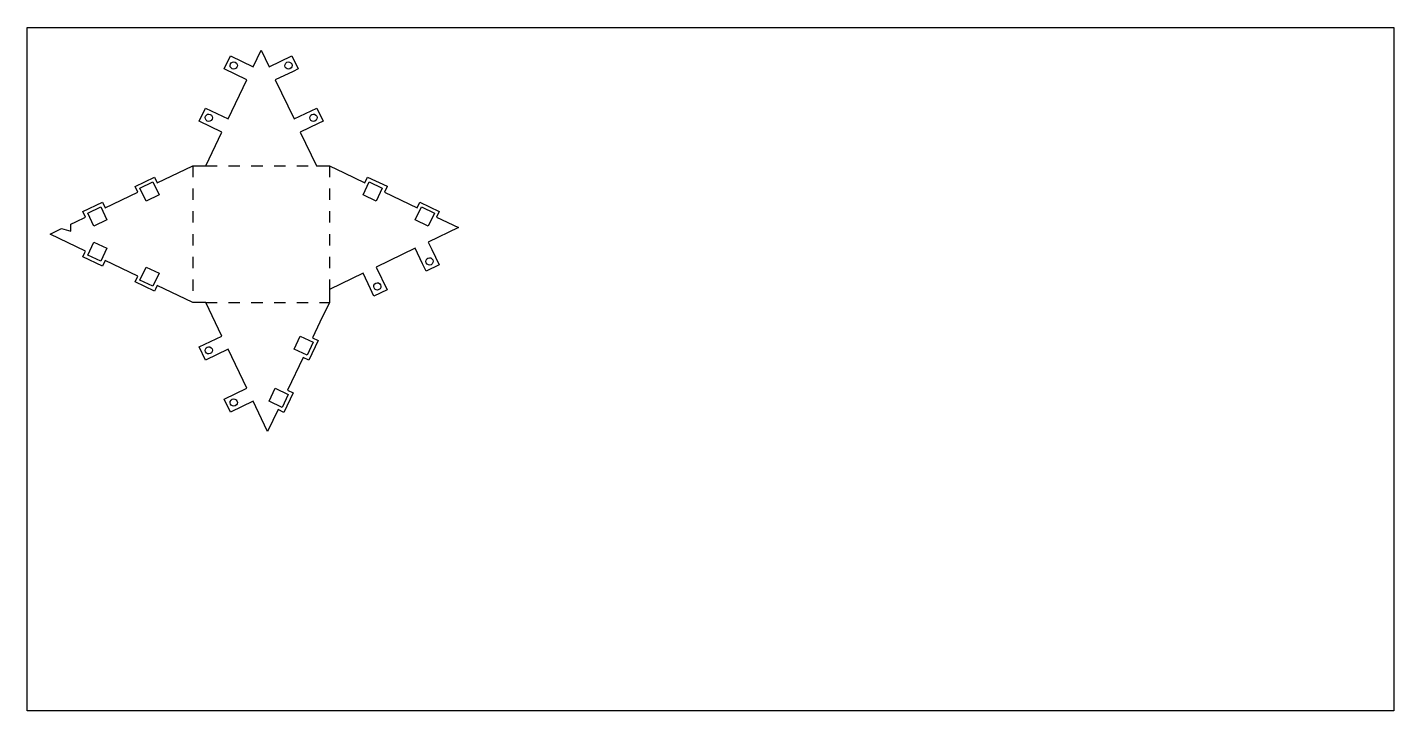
# Model space of a CAD drawing. Header units: metres. Extents: x 0 to 600, y 0 to 300.
import ezdxf

# ---------------------------------------------------------------- set-up
doc = ezdxf.new("R2010")
doc.units = ezdxf.units.M

msp = doc.modelspace()

# ---------------------------------------------------------------- linework, layer by layer
at = {"layer": '1'}
for p, q in [((99.139142, 282.668555), (102.64982, 290)), ((102.64982, 290), (106.160499, 282.668555)), ((86.405781, 281.725467), (89.148279, 287.452701)), ((89.055451, 283.30334), (89.208838, 283.90346)), ((89.143395, 282.690203), (89.055451, 283.30334)), ((89.459283, 282.157394), (89.143395, 282.690203)), ((89.148279, 287.452701), (99.139142, 282.668555)), ((89.208838, 283.90346), (89.580205, 284.399199)), ((89.955022, 281.786027), (89.459283, 282.157394)), ((89.580205, 284.399199), (90.113015, 284.715086)), ((90.113015, 284.715086), (90.726152, 284.803031)), ((90.726152, 284.803031), (91.326271, 284.649643)), ((91.701088, 282.036471), (91.168278, 281.720584)), ((91.326271, 284.649643), (91.82201, 284.278276)), ((92.072455, 282.532211), (91.701088, 282.036471)), ((91.82201, 284.278276), (92.137898, 283.745467)), ((92.225842, 283.13233), (92.072455, 282.532211)), ((92.137898, 283.745467), (92.225842, 283.13233)), ((106.160499, 282.668555), (116.151362, 287.452701)), ((113.073799, 283.13233), (113.161743, 283.745467)), ((113.227186, 282.532211), (113.073799, 283.13233)), ((113.161743, 283.745467), (113.477631, 284.278276)), ((113.598553, 282.036471), (113.227186, 282.532211)), ((113.477631, 284.278276), (113.97337, 284.649643)), ((114.131363, 281.720584), (113.598553, 282.036471)), ((113.97337, 284.649643), (114.573489, 284.803031)), ((114.573489, 284.803031), (115.186626, 284.715086)), ((115.186626, 284.715086), (115.719436, 284.399199)), ((115.840358, 282.157394), (115.344619, 281.786027)), ((115.719436, 284.399199), (116.090803, 283.90346)), ((116.156245, 282.690203), (115.840358, 282.157394)), ((116.090803, 283.90346), (116.24419, 283.30334)), ((116.151362, 287.452701), (118.89386, 281.725467)), ((116.24419, 283.30334), (116.156245, 282.690203)), ((96.396644, 276.941321), (86.405781, 281.725467)), ((88.16915, 259.75962), (96.396644, 276.941321)), ((90.555141, 281.632639), (89.955022, 281.786027)), ((91.168278, 281.720584), (90.555141, 281.632639)), ((116.715868, 280.682531), (108.902997, 276.941321)), ((108.902997, 276.941321), (117.130491, 259.75962)), ((114.744499, 281.632639), (114.131363, 281.720584)), ((115.344619, 281.786027), (114.744499, 281.632639)), ((118.89386, 281.725467), (116.715868, 280.682531)), ((75.435789, 258.816533), (78.178287, 264.543766)), ((78.178287, 264.543766), (88.16915, 259.75962)), ((117.130491, 259.75962), (127.121354, 264.543766)), ((127.121354, 264.543766), (129.863852, 258.816533)), ((85.426652, 254.032387), (75.435789, 258.816533)), ((78.085459, 260.394406), (78.238846, 260.994525)), ((78.173403, 259.781269), (78.085459, 260.394406)), ((78.489291, 259.248459), (78.173403, 259.781269)), ((78.238846, 260.994525), (78.610213, 261.490264)), ((78.98503, 258.877092), (78.489291, 259.248459)), ((78.610213, 261.490264), (79.143023, 261.806152)), ((79.585149, 258.723705), (78.98503, 258.877092)), ((79.143023, 261.806152), (79.75616, 261.894096)), ((80.198286, 258.811649), (79.585149, 258.723705)), ((79.75616, 261.894096), (80.356279, 261.740709)), ((80.731096, 259.127537), (80.198286, 258.811649)), ((80.356279, 261.740709), (80.852018, 261.369342)), ((81.102463, 259.623276), (80.731096, 259.127537)), ((80.852018, 261.369342), (81.167906, 260.836532)), ((81.25585, 260.223396), (81.102463, 259.623276)), ((81.167906, 260.836532), (81.25585, 260.223396)), ((124.043791, 260.223396), (124.131735, 260.836532)), ((124.197178, 259.623276), (124.043791, 260.223396)), ((124.131735, 260.836532), (124.447623, 261.369342)), ((124.568545, 259.127537), (124.197178, 259.623276)), ((124.447623, 261.369342), (124.943362, 261.740709)), ((125.101355, 258.811649), (124.568545, 259.127537)), ((124.943362, 261.740709), (125.543481, 261.894096)), ((125.714491, 258.723705), (125.101355, 258.811649)), ((125.543481, 261.894096), (126.156618, 261.806152)), ((126.314611, 258.877092), (125.714491, 258.723705)), ((126.156618, 261.806152), (126.689428, 261.490264)), ((126.81035, 259.248459), (126.314611, 258.877092)), ((126.689428, 261.490264), (127.060795, 260.994525)), ((127.126238, 259.781269), (126.81035, 259.248459)), ((127.060795, 260.994525), (127.214182, 260.394406)), ((127.214182, 260.394406), (127.126238, 259.781269)), ((129.863852, 258.816533), (127.68586, 257.773597)), ((78.345259, 239.244119), (85.426652, 254.032387)), ((127.68586, 257.773597), (119.872989, 254.032387)), ((119.872989, 254.032387), (126.954382, 239.244119)), ((47.289614, 230.166411), (55.880464, 234.280158)), ((55.880464, 234.280158), (57.074803, 231.785989)), ((57.074803, 231.785989), (72.64982, 239.244119)), ((72.64982, 239.244119), (78.345259, 239.244119)), ((126.954382, 239.244119), (132.64982, 239.244119)), ((132.64982, 239.244119), (139.160522, 236.126456)), ((139.160522, 236.126456), (148.224838, 231.785989)), ((148.224838, 231.785989), (149.419177, 234.280158)), ((149.419177, 234.280158), (157.949468, 230.19541)), ((48.483952, 227.672242), (47.289614, 230.166411)), ((49.407046, 229.420228), (55.13428, 232.162726)), ((52.134319, 223.724789), (49.407046, 229.420228)), ((55.13428, 232.162726), (57.861553, 226.467287)), ((147.438088, 226.467287), (150.165361, 232.162726)), ((150.165361, 232.162726), (155.892594, 229.420228)), ((155.892594, 229.420228), (153.165322, 223.724789)), ((158.010027, 230.166411), (156.815689, 227.672242)), ((157.949468, 230.19541), (158.010027, 230.166411)), ((24.380679, 219.196419), (32.97153, 223.310166)), ((32.97153, 223.310166), (34.165868, 220.815997)), ((34.165868, 220.815997), (48.483952, 227.672242)), ((57.861553, 226.467287), (52.134319, 223.724789)), ((153.165322, 223.724789), (147.438088, 226.467287)), ((156.815689, 227.672242), (171.133773, 220.815997)), ((171.133773, 220.815997), (172.328111, 223.310166)), ((172.328111, 223.310166), (180.918962, 219.196419)), ((21.302784, 214.656481), (25.575018, 216.702249)), ((25.575018, 216.702249), (24.380679, 219.196419)), ((26.498112, 218.450236), (32.225346, 221.192734)), ((29.225385, 212.754797), (26.498112, 218.450236)), ((32.225346, 221.192734), (34.952618, 215.497295)), ((170.347022, 215.497295), (173.074295, 221.192734)), ((173.074295, 221.192734), (178.801529, 218.450236)), ((178.801529, 218.450236), (176.074256, 212.754797)), ((180.918962, 219.196419), (179.724623, 216.702249)), ((179.724623, 216.702249), (189.352671, 212.091838)), ((10, 209.244119), (14.989044, 211.633133)), ((14.989044, 211.633133), (19.166666, 210.55008)), ((19.166666, 213.633597), (21.302784, 214.656481)), ((19.166666, 210.55008), (19.166666, 213.633597)), ((34.952618, 215.497295), (29.225385, 212.754797)), ((176.074256, 212.754797), (170.347022, 215.497295)), ((189.352671, 212.091838), (176.074256, 205.733441)), ((25.575018, 201.785989), (10, 209.244119)), ((26.498112, 200.038003), (29.225385, 205.733441)), ((29.225385, 205.733441), (34.952618, 202.990943)), ((176.074256, 205.733441), (177.623362, 202.4984)), ((24.380679, 199.291819), (25.289062, 201.188819)), ((32.97153, 195.178072), (24.380679, 199.291819)), ((25.289062, 201.188819), (25.575018, 201.785989)), ((32.225346, 197.295505), (26.498112, 200.038003)), ((34.952618, 202.990943), (32.225346, 197.295505)), ((170.347022, 202.990943), (153.165322, 194.763449)), ((173.582063, 196.23512), (170.347022, 202.990943)), ((175.126285, 197.762577), (175.442173, 198.295386)), ((175.442173, 198.295386), (175.937912, 198.666754)), ((175.937912, 198.666754), (176.538031, 198.820141)), ((176.538031, 198.820141), (177.151168, 198.732196)), ((177.151168, 198.732196), (177.683978, 198.416309)), ((177.623362, 202.4984), (180.858402, 195.742577)), ((177.683978, 198.416309), (178.055345, 197.92057)), ((34.165868, 197.672242), (32.97153, 195.178072)), ((48.483952, 190.815997), (34.165868, 197.672242)), ((49.407046, 189.06801), (52.134319, 194.763449)), ((52.134319, 194.763449), (57.861553, 192.020951)), ((57.861553, 192.020951), (55.13428, 186.325512)), ((147.438088, 192.020951), (132.64982, 184.939557)), ((150.673128, 185.265127), (147.438088, 192.020951)), ((153.165322, 194.763449), (157.949468, 184.772585)), ((175.131169, 193.000079), (173.582063, 196.23512)), ((175.038341, 197.14944), (175.126285, 197.762577)), ((175.191728, 196.549321), (175.038341, 197.14944)), ((180.858402, 195.742577), (175.131169, 193.000079)), ((175.563095, 196.053581), (175.191728, 196.549321)), ((176.095905, 195.737694), (175.563095, 196.053581)), ((176.709041, 195.649749), (176.095905, 195.737694)), ((177.309161, 195.803137), (176.709041, 195.649749)), ((177.8049, 196.174504), (177.309161, 195.803137)), ((178.120788, 196.707313), (177.8049, 196.174504)), ((178.055345, 197.92057), (178.208732, 197.32045)), ((178.208732, 197.32045), (178.120788, 196.707313)), ((47.289614, 188.321827), (48.483952, 190.815997)), ((55.880464, 184.20808), (47.289614, 188.321827)), ((55.13428, 186.325512), (49.407046, 189.06801)), ((57.074803, 186.702249), (56.267191, 185.015691)), ((72.64982, 179.244119), (57.074803, 186.702249)), ((152.129406, 186.179448), (152.217351, 186.792585)), ((152.282794, 185.579329), (152.129406, 186.179448)), ((152.217351, 186.792585), (152.533238, 187.325394)), ((152.533238, 187.325394), (153.028977, 187.696761)), ((153.028977, 187.696761), (153.629097, 187.850149)), ((153.629097, 187.850149), (154.242234, 187.762204)), ((154.242234, 187.762204), (154.775043, 187.446317)), ((154.775043, 187.446317), (155.14641, 186.950578)), ((155.14641, 186.950578), (155.299798, 186.350458)), ((155.299798, 186.350458), (155.211853, 185.737321)), ((56.267191, 185.015691), (55.880464, 184.20808)), ((132.64982, 184.939557), (132.64982, 179.244119)), ((152.222234, 182.030087), (150.673128, 185.265127)), ((157.949468, 184.772585), (152.222234, 182.030087)), ((152.654161, 185.083589), (152.282794, 185.579329)), ((153.18697, 184.767702), (152.654161, 185.083589)), ((153.800107, 184.679757), (153.18697, 184.767702)), ((154.400226, 184.833145), (153.800107, 184.679757)), ((154.895966, 185.204512), (154.400226, 184.833145)), ((155.211853, 185.737321), (154.895966, 185.204512)), ((78.345259, 179.244119), (72.64982, 179.244119)), ((85.426652, 164.455851), (78.345259, 179.244119)), ((132.64982, 179.244119), (128.484489, 170.545543)), ((128.484489, 170.545543), (125.19169, 163.669101)), ((75.435789, 159.671705), (85.426652, 164.455851)), ((117.130491, 158.728618), (119.872989, 164.455851)), ((119.872989, 164.455851), (125.568427, 161.728579)), ((127.68586, 162.474763), (123.572113, 153.883912)), ((125.19169, 163.669101), (127.68586, 162.474763)), ((78.178287, 153.944472), (75.435789, 159.671705)), ((78.085459, 158.093832), (78.173403, 158.706969)), ((78.238846, 157.493713), (78.085459, 158.093832)), ((78.173403, 158.706969), (78.489291, 159.239779)), ((88.16915, 158.728618), (78.178287, 153.944472)), ((78.610213, 156.997974), (78.238846, 157.493713)), ((78.489291, 159.239779), (78.98503, 159.611146)), ((79.143023, 156.682086), (78.610213, 156.997974)), ((78.98503, 159.611146), (79.585149, 159.764533)), ((79.75616, 156.594142), (79.143023, 156.682086)), ((79.585149, 159.764533), (80.198286, 159.676589)), ((80.356279, 156.747529), (79.75616, 156.594142)), ((80.198286, 159.676589), (80.731096, 159.360701)), ((80.852018, 157.118896), (80.356279, 156.747529)), ((80.731096, 159.360701), (81.102463, 158.864962)), ((81.167906, 157.651706), (80.852018, 157.118896)), ((81.102463, 158.864962), (81.25585, 158.264843)), ((81.25585, 158.264843), (81.167906, 157.651706)), ((96.396644, 141.546917), (88.16915, 158.728618)), ((122.825929, 156.001345), (117.130491, 158.728618)), ((125.568427, 161.728579), (122.825929, 156.001345)), ((121.077943, 155.078251), (114.221698, 140.760167)), ((123.572113, 153.883912), (121.077943, 155.078251)), ((86.405781, 136.762771), (96.396644, 141.546917)), ((106.160499, 135.819683), (108.902997, 141.546917)), ((108.902997, 141.546917), (114.598435, 138.819644)), ((114.598435, 138.819644), (111.855937, 133.092411)), ((116.715868, 139.565828), (112.602121, 130.974978)), ((114.221698, 140.760167), (116.715868, 139.565828)), ((89.148279, 131.035537), (86.405781, 136.762771)), ((89.055451, 135.184898), (89.143395, 135.798035)), ((89.208838, 134.584779), (89.055451, 135.184898)), ((89.143395, 135.798035), (89.459283, 136.330844)), ((99.139142, 135.819683), (89.148279, 131.035537)), ((89.580205, 134.089039), (89.208838, 134.584779)), ((89.459283, 136.330844), (89.955022, 136.702211)), ((90.113015, 133.773152), (89.580205, 134.089039)), ((89.955022, 136.702211), (90.555141, 136.855599)), ((90.726152, 133.685207), (90.113015, 133.773152)), ((90.555141, 136.855599), (91.168278, 136.767654)), ((91.326271, 133.838595), (90.726152, 133.685207)), ((91.168278, 136.767654), (91.701088, 136.451767)), ((91.82201, 134.209962), (91.326271, 133.838595)), ((91.701088, 136.451767), (92.072455, 135.956028)), ((92.137898, 134.742771), (91.82201, 134.209962)), ((92.072455, 135.956028), (92.225842, 135.355908)), ((92.225842, 135.355908), (92.137898, 134.742771)), ((102.839589, 128.091939), (99.139142, 135.819683)), ((110.107951, 132.169316), (105.497539, 122.541268)), ((111.855937, 133.092411), (106.160499, 135.819683)), ((112.602121, 130.974978), (110.107951, 132.169316)), ((105.497539, 122.541268), (102.839589, 128.091939))]:
    msp.add_line(p, q, dxfattribs=at)
at = {"layer": 'fold-line'}
for p, q in [((72.64982, 239.244119), (72.64982, 234.244119)), ((78.345259, 239.244119), (83.345259, 239.244119)), ((88.345259, 239.244119), (93.345259, 239.244119)), ((98.345259, 239.244119), (103.345259, 239.244119)), ((108.345259, 239.244119), (113.345259, 239.244119)), ((118.345259, 239.244119), (123.345259, 239.244119)), ((132.64982, 239.244119), (132.64982, 234.244119)), ((72.64982, 229.244119), (72.64982, 224.244119)), ((132.64982, 229.244119), (132.64982, 224.244119)), ((72.64982, 219.244119), (72.64982, 214.244119)), ((132.64982, 219.244119), (132.64982, 214.244119)), ((72.64982, 209.244119), (72.64982, 204.244119)), ((132.64982, 209.244119), (132.64982, 204.244119)), ((72.64982, 199.244119), (72.64982, 194.244119)), ((132.64982, 199.244119), (132.64982, 194.244119)), ((72.64982, 189.244119), (72.64982, 184.244119)), ((132.64982, 189.244119), (132.64982, 184.939557)), ((78.345259, 179.244119), (83.345259, 179.244119)), ((88.345259, 179.244119), (93.345259, 179.244119)), ((98.345259, 179.244119), (103.345259, 179.244119)), ((108.345259, 179.244119), (113.345259, 179.244119)), ((118.345259, 179.244119), (123.345259, 179.244119)), ((128.345259, 179.244119), (132.64982, 179.244119))]:
    msp.add_line(p, q, dxfattribs=at)
at = {"layer": 'sheet_boundary'}
for p, q in [((0, 300), (600, 300)), ((0, 0), (0, 300)), ((600, 300), (600, 0)), ((600, 0), (0, 0))]:
    msp.add_line(p, q, dxfattribs=at)

doc.saveas('drawing.dxf')
